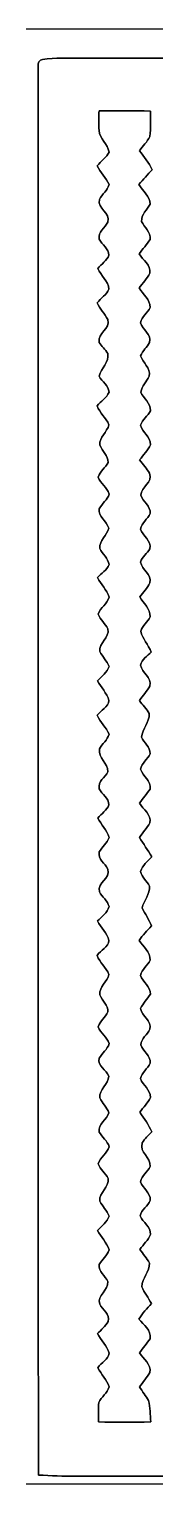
# Model space of a CAD drawing. Header units: centimetres. Extents: x -16.8 to 16.8, y -16.7 to 16.7.
# Drawn here: x -12.74 to -9.97, y -16.67 to 16.67 of the extents above; entities that cross this region are included whole.
import ezdxf

# ---------------------------------------------------------------- set-up
doc = ezdxf.new("R2010")
doc.units = ezdxf.units.CM
doc.header["$MEASUREMENT"] = 0
doc.layers.add('Layer 1', color=7, linetype='Continuous')

msp = doc.modelspace()

# ---------------------------------------------------------------- linework, layer by layer
at = {"layer": 'Layer 1', "color": 7}
for points, knots in [([(-16.77458, 16.66875), (-16.77458, 16.66875), (16.77458, 16.66875), (16.77458, 16.66875), (16.77458, 16.66875), (16.77458, 16.66875), (16.77458, -16.66875), (16.77458, -16.66875), (16.77458, -16.66875), (16.77458, -16.66875), (-16.77458, -16.66875), (-16.77458, -16.66875), (-16.77458, -16.66875), (-16.77458, -16.66875), (-16.77458, 16.66875), (-16.77458, 16.66875), (-16.77458, 16.66875), (-16.77458, 16.66875), (-16.77458, 16.66875), (-16.77458, 16.66875)], [0, 0, 0, 0, 0.16666667, 0.16666667, 0.16666667, 0.16666667, 0.33333333, 0.33333333, 0.33333333, 0.33333333, 0.5, 0.5, 0.5, 0.5, 0.66666667, 0.66666667, 0.66666667, 0.66666667, 1, 1, 1, 1]), ([(-12.5536, 15.97307), (-12.62556, 15.95861), (-12.65696, 15.89334), (-12.64779, 15.82455), (-12.64779, 15.82455), (-12.64497, 5.06166), (-12.64955, -5.70159), (-12.64567, -16.46484), (-12.64567, -16.46484), (-12.071, -16.50718), (-11.49421, -16.48989), (-10.91847, -16.49307), (-10.91847, -16.49307), (-3.08928, -16.48389), (4.73992, -16.50788), (12.56912, -16.48107), (12.56912, -16.48107), (12.58641, -9.31192), (12.57159, -2.14242), (12.57653, 5.02708), (12.57653, 5.02708), (12.56912, 8.68116), (12.59134, 12.33558), (12.56524, 15.9893), (12.56524, 15.9893), (4.49051, 16.01294), (-3.58458, 15.98789), (-11.65931, 16.002), (-11.65931, 16.002), (-11.95705, 15.99812), (-12.25832, 16.01611), (-12.5536, 15.97307)], [0, 0, 0, 0, 0.11111111, 0.11111111, 0.11111111, 0.11111111, 0.22222222, 0.22222222, 0.22222222, 0.22222222, 0.33333333, 0.33333333, 0.33333333, 0.33333333, 0.44444444, 0.44444444, 0.44444444, 0.44444444, 0.55555556, 0.55555556, 0.55555556, 0.55555556, 0.66666667, 0.66666667, 0.66666667, 0.66666667, 0.77777778, 0.77777778, 0.77777778, 0.77777778, 1, 1, 1, 1]), ([(-11.25326, 14.79832), (-10.86097, 14.80009), (-10.46868, 14.80114), (-10.07604, 14.79056), (-10.07604, 14.79056), (-10.07851, 14.59653), (-10.06475, 14.40074), (-10.08909, 14.20777), (-10.08909, 14.20777), (-10.14836, 14.08677), (-10.24925, 13.99187), (-10.32581, 13.88251), (-10.32581, 13.88251), (-10.2235, 13.74246), (-10.11167, 13.60734), (-10.0397, 13.44718), (-10.0397, 13.44718), (-10.14166, 13.33571), (-10.24361, 13.22458), (-10.33851, 13.10711), (-10.33851, 13.10711), (-10.25666, 12.95435), (-10.07886, 12.84817), (-10.08521, 12.65731), (-10.08521, 12.65731), (-10.14695, 12.52255), (-10.28841, 12.4273), (-10.27994, 12.2622), (-10.27994, 12.2622), (-10.22138, 12.11827), (-10.05452, 12.02443), (-10.08451, 11.84734), (-10.08451, 11.84734), (-10.16318, 11.73445), (-10.25208, 11.62861), (-10.33392, 11.51784), (-10.33392, 11.51784), (-10.24361, 11.37461), (-10.06475, 11.26631), (-10.08733, 11.0744), (-10.08733, 11.0744), (-10.16106, 10.95622), (-10.2489, 10.84756), (-10.33286, 10.73679), (-10.33286, 10.73679), (-10.25031, 10.58651), (-10.08063, 10.47962), (-10.08133, 10.29194), (-10.08133, 10.29194), (-10.14166, 10.1667), (-10.27465, 10.08098), (-10.30146, 9.93916), (-10.30146, 9.93916), (-10.25631, 9.77477), (-10.04676, 9.68304), (-10.09579, 9.49007), (-10.09579, 9.49007), (-10.15824, 9.38389), (-10.24855, 9.29464), (-10.30005, 9.1821), (-10.30005, 9.1821), (-10.25137, 9.01806), (-10.06722, 8.90517), (-10.10356, 8.71714), (-10.10356, 8.71714), (-10.16282, 8.59367), (-10.26936, 8.4896), (-10.29758, 8.35237), (-10.29758, 8.35237), (-10.23973, 8.1982), (-10.06722, 8.10507), (-10.07392, 7.92304), (-10.07392, 7.92304), (-10.13848, 7.80591), (-10.25948, 7.72548), (-10.30182, 7.59531), (-10.30182, 7.59531), (-10.27148, 7.42139), (-10.06863, 7.3346), (-10.07322, 7.14446), (-10.07322, 7.14446), (-10.13143, 7.01252), (-10.24149, 6.91268), (-10.32298, 6.79591), (-10.32298, 6.79591), (-10.25066, 6.69114), (-10.15753, 6.60118), (-10.0965, 6.48899), (-10.0965, 6.48899), (-10.01959, 6.27733), (-10.28277, 6.18137), (-10.29829, 5.98946), (-10.29829, 5.98946), (-10.24326, 5.83671), (-10.06757, 5.74604), (-10.08168, 5.56472), (-10.08168, 5.56472), (-10.14201, 5.43948), (-10.2743, 5.3534), (-10.30217, 5.21194), (-10.30217, 5.21194), (-10.25208, 5.04649), (-10.04746, 4.95512), (-10.08698, 4.75862), (-10.08698, 4.75862), (-10.15259, 4.65314), (-10.26372, 4.57694), (-10.30358, 4.45523), (-10.30358, 4.45523), (-10.26866, 4.27637), (-10.04746, 4.18218), (-10.08592, 3.97898), (-10.08592, 3.97898), (-10.14659, 3.85974), (-10.24467, 3.7652), (-10.32193, 3.65725), (-10.32193, 3.65725), (-10.2362, 3.50802), (-10.07604, 3.39055), (-10.08168, 3.20181), (-10.08168, 3.20181), (-10.13989, 3.08151), (-10.25913, 2.99896), (-10.29829, 2.86844), (-10.29829, 2.86844), (-10.25807, 2.69522), (-10.12261, 2.55834), (-10.05628, 2.39395), (-10.05628, 2.39395), (-10.14977, 2.30576), (-10.27395, 2.22673), (-10.30252, 2.09233), (-10.30252, 2.09233), (-10.27183, 1.9117), (-10.04535, 1.81928), (-10.08592, 1.61502), (-10.08592, 1.61502), (-10.14906, 1.49296), (-10.25031, 1.39559), (-10.33004, 1.28411), (-10.33004, 1.28411), (-10.25525, 1.18251), (-10.1667, 1.09079), (-10.10214, 0.98178), (-10.10214, 0.98178), (-10.09474, 0.78317), (-10.26478, 0.63959), (-10.27959, 0.44415), (-10.27959, 0.44415), (-10.22315, 0.30939), (-10.07674, 0.22296), (-10.08133, 0.06103), (-10.08133, 0.06103), (-10.14236, -0.0635), (-10.2743, -0.14958), (-10.30146, -0.29139), (-10.30146, -0.29139), (-10.25172, -0.4572), (-10.0517, -0.55139), (-10.08486, -0.74683), (-10.08486, -0.74683), (-10.16141, -0.85725), (-10.24819, -0.96132), (-10.32828, -1.06998), (-10.32828, -1.06998), (-10.23549, -1.2125), (-10.05664, -1.32715), (-10.08768, -1.52012), (-10.08768, -1.52012), (-10.16035, -1.63583), (-10.24643, -1.74272), (-10.32828, -1.85279), (-10.32828, -1.85279), (-10.23514, -2.00166), (-10.13636, -2.1463), (-10.04605, -2.29764), (-10.04605, -2.29764), (-10.13813, -2.40312), (-10.26372, -2.49379), (-10.30217, -2.63525), (-10.30217, -2.63525), (-10.27677, -2.76754), (-10.15788, -2.85186), (-10.09897, -2.96792), (-10.09897, -2.96792), (-10.07957, -3.15489), (-10.22526, -3.29706), (-10.26689, -3.46992), (-10.26689, -3.46992), (-10.19916, -3.61033), (-10.10708, -3.73839), (-10.04923, -3.88408), (-10.04923, -3.88408), (-10.15294, -3.98674), (-10.24961, -4.09575), (-10.33674, -4.21287), (-10.33674, -4.21287), (-10.24749, -4.3621), (-10.07075, -4.47181), (-10.08168, -4.66549), (-10.08168, -4.66549), (-10.14166, -4.79143), (-10.2743, -4.8768), (-10.30217, -5.01862), (-10.30217, -5.01862), (-10.25172, -5.17631), (-10.07428, -5.2645), (-10.07745, -5.44513), (-10.07745, -5.44513), (-10.14201, -5.56189), (-10.24643, -5.65432), (-10.30217, -5.77709), (-10.30217, -5.77709), (-10.26866, -5.95454), (-10.04711, -6.04767), (-10.08944, -6.24911), (-10.08944, -6.24911), (-10.15048, -6.37187), (-10.27889, -6.46218), (-10.29829, -6.60471), (-10.29829, -6.60471), (-10.24326, -6.75746), (-10.06757, -6.84812), (-10.08168, -7.02945), (-10.08168, -7.02945), (-10.14201, -7.15469), (-10.2743, -7.24076), (-10.30182, -7.38223), (-10.30182, -7.38223), (-10.25172, -7.54098), (-10.07251, -7.62917), (-10.07604, -7.81156), (-10.07604, -7.81156), (-10.13601, -7.93821), (-10.23867, -8.03804), (-10.31663, -8.1534), (-10.31663, -8.1534), (-10.21927, -8.29874), (-10.11308, -8.44021), (-10.04394, -8.60284), (-10.04394, -8.60284), (-10.12155, -8.68257), (-10.2108, -8.75559), (-10.26231, -8.85649), (-10.26231, -8.85649), (-10.33498, -9.07486), (-10.06404, -9.18175), (-10.08098, -9.39271), (-10.08098, -9.39271), (-10.14236, -9.51794), (-10.27395, -9.60437), (-10.30217, -9.74584), (-10.30217, -9.74584), (-10.25349, -9.90424), (-10.06969, -9.99031), (-10.07992, -10.17341), (-10.07992, -10.17341), (-10.13495, -10.30464), (-10.27959, -10.38331), (-10.31134, -10.5283), (-10.31134, -10.5283), (-10.25031, -10.68282), (-10.06687, -10.76713), (-10.07392, -10.95269), (-10.07392, -10.95269), (-10.12931, -11.08251), (-10.23691, -11.17988), (-10.31593, -11.29489), (-10.31593, -11.29489), (-10.24396, -11.39966), (-10.15965, -11.49703), (-10.09968, -11.60992), (-10.09968, -11.60992), (-10.09509, -11.80888), (-10.26548, -11.95317), (-10.27642, -12.15037), (-10.27642, -12.15037), (-10.21503, -12.28513), (-10.12366, -12.40367), (-10.05487, -12.53596), (-10.05487, -12.53596), (-10.15788, -12.64673), (-10.25666, -12.76209), (-10.33815, -12.89015), (-10.33815, -12.89015), (-10.24079, -13.03267), (-10.04676, -13.14027), (-10.08521, -13.34064), (-10.08521, -13.34064), (-10.16106, -13.45106), (-10.24819, -13.55549), (-10.32828, -13.66414), (-10.32828, -13.66414), (-10.23549, -13.80666), (-10.05664, -13.92096), (-10.08768, -14.11393), (-10.08768, -14.11393), (-10.16, -14.22964), (-10.24608, -14.33689), (-10.32757, -14.44625), (-10.32757, -14.44625), (-10.25807, -14.55102), (-10.18505, -14.65192), (-10.11767, -14.75952), (-10.11767, -14.75952), (-10.0838, -14.91827), (-10.07533, -15.08337), (-10.07004, -15.24635), (-10.07004, -15.24635), (-10.46974, -15.25799), (-10.86944, -15.26011), (-11.26913, -15.24988), (-11.26913, -15.24988), (-11.26208, -15.10101), (-11.28219, -14.95107), (-11.25749, -14.80502), (-11.25749, -14.80502), (-11.2074, -14.66885), (-11.05888, -14.59089), (-11.02536, -14.4466), (-11.02536, -14.4466), (-11.07511, -14.28221), (-11.20563, -14.15627), (-11.28183, -14.00563), (-11.28183, -14.00563), (-11.20316, -13.89309), (-11.04371, -13.81725), (-11.02572, -13.6712), (-11.02572, -13.6712), (-11.07405, -13.50292), (-11.21198, -13.37592), (-11.28995, -13.22246), (-11.28995, -13.22246), (-11.20422, -13.13427), (-11.10474, -13.0556), (-11.04477, -12.94624), (-11.04477, -12.94624), (-11.00314, -12.77303), (-11.17106, -12.68271), (-11.23915, -12.55077), (-11.23915, -12.55077), (-11.30265, -12.34017), (-11.0363, -12.23504), (-11.04971, -12.03254), (-11.04971, -12.03254), (-11.11109, -11.89672), (-11.27972, -11.81276), (-11.25008, -11.64237), (-11.25008, -11.64237), (-11.18764, -11.52207), (-11.05958, -11.44199), (-11.02466, -11.30688), (-11.02466, -11.30688), (-11.07758, -11.13966), (-11.21057, -11.01161), (-11.28995, -10.85815), (-11.28995, -10.85815), (-11.19364, -10.75725), (-11.06946, -10.66906), (-11.02289, -10.53183), (-11.02289, -10.53183), (-11.07264, -10.40518), (-11.17565, -10.30887), (-11.23774, -10.18928), (-11.23774, -10.18928), (-11.25326, -9.98643), (-11.01866, -9.8739), (-11.04477, -9.66717), (-11.04477, -9.66717), (-11.10968, -9.54722), (-11.23386, -9.46503), (-11.27372, -9.33097), (-11.27372, -9.33097), (-11.22504, -9.17998), (-11.06558, -9.09638), (-11.02219, -8.94292), (-11.02219, -8.94292), (-11.06099, -8.80851), (-11.18623, -8.72702), (-11.24973, -8.60707), (-11.24973, -8.60707), (-11.28501, -8.4141), (-11.07299, -8.32979), (-11.02713, -8.16398), (-11.02713, -8.16398), (-11.07581, -8.03875), (-11.17741, -7.9435), (-11.23738, -7.82496), (-11.23738, -7.82496), (-11.25573, -7.62811), (-11.04018, -7.51558), (-11.02889, -7.32649), (-11.02889, -7.32649), (-11.08781, -7.17726), (-11.29453, -7.10212), (-11.24938, -6.91515), (-11.24938, -6.91515), (-11.18623, -6.7945), (-11.06099, -6.71336), (-11.02219, -6.57931), (-11.02219, -6.57931), (-11.06558, -6.42585), (-11.22468, -6.34224), (-11.27337, -6.1916), (-11.27337, -6.1916), (-11.22821, -6.06107), (-11.11144, -5.97464), (-11.05006, -5.85329), (-11.05006, -5.85329), (-11.04935, -5.69736), (-11.17776, -5.59541), (-11.23386, -5.46135), (-11.23386, -5.46135), (-11.25432, -5.27403), (-11.06699, -5.16361), (-11.02783, -4.99216), (-11.02783, -4.99216), (-11.09204, -4.83306), (-11.23738, -4.72193), (-11.29771, -4.5593), (-11.29771, -4.5593), (-11.21622, -4.44394), (-11.04194, -4.3688), (-11.02607, -4.21675), (-11.02607, -4.21675), (-11.07334, -4.04848), (-11.21198, -3.92218), (-11.28924, -3.76873), (-11.28924, -3.76873), (-11.19223, -3.66924), (-11.05888, -3.58281), (-11.02536, -3.43994), (-11.02536, -3.43994), (-11.05676, -3.30376), (-11.18235, -3.22051), (-11.24585, -3.10127), (-11.24585, -3.10127), (-11.30441, -2.88149), (-10.97986, -2.80211), (-11.05253, -2.57986), (-11.05253, -2.57986), (-11.11462, -2.44475), (-11.28501, -2.35973), (-11.24973, -2.18793), (-11.24973, -2.18793), (-11.18835, -2.06763), (-11.05853, -1.9879), (-11.02536, -1.85244), (-11.02536, -1.85244), (-11.07546, -1.68804), (-11.20563, -1.56245), (-11.28183, -1.41146), (-11.28183, -1.41146), (-11.19999, -1.30845), (-11.07722, -1.2319), (-11.02607, -1.10702), (-11.02607, -1.10702), (-11.02889, -0.9525), (-11.18764, -0.86924), (-11.25008, -0.74013), (-11.25008, -0.74013), (-11.28501, -0.56797), (-11.11532, -0.48225), (-11.05041, -0.34854), (-11.05041, -0.34854), (-11.04935, -0.14887), (-11.27407, -0.03316), (-11.24656, 0.17286), (-11.24656, 0.17286), (-11.182, 0.29104), (-11.05994, 0.37536), (-11.02572, 0.51012), (-11.02572, 0.51012), (-11.08639, 0.67169), (-11.2328, 0.78281), (-11.297, 0.94403), (-11.297, 0.94403), (-11.21551, 1.05904), (-11.04265, 1.13453), (-11.02607, 1.28658), (-11.02607, 1.28658), (-11.07369, 1.45521), (-11.21269, 1.5815), (-11.2903, 1.73567), (-11.2903, 1.73567), (-11.19364, 1.83656), (-11.06946, 1.92476), (-11.02289, 2.06234), (-11.02289, 2.06234), (-11.07264, 2.18899), (-11.17565, 2.28529), (-11.23774, 2.40489), (-11.23774, 2.40489), (-11.25679, 2.60703), (-11.01372, 2.7178), (-11.05041, 2.92488), (-11.05041, 2.92488), (-11.11074, 3.04694), (-11.22821, 3.13337), (-11.27337, 3.26355), (-11.27337, 3.26355), (-11.22574, 3.41418), (-11.06417, 3.49709), (-11.02431, 3.6509), (-11.02431, 3.6509), (-11.07793, 3.81847), (-11.21163, 3.94688), (-11.29136, 4.10069), (-11.29136, 4.10069), (-11.19787, 4.19417), (-11.08075, 4.27249), (-11.02536, 4.39632), (-11.02536, 4.39632), (-11.04441, 4.54307), (-11.17706, 4.63973), (-11.23774, 4.76885), (-11.23774, 4.76885), (-11.25149, 4.95406), (-11.06946, 5.06448), (-11.03171, 5.23487), (-11.03171, 5.23487), (-11.08146, 5.3975), (-11.28078, 5.48887), (-11.25044, 5.67902), (-11.25044, 5.67902), (-11.18623, 5.79896), (-11.06099, 5.88045), (-11.02219, 6.01486), (-11.02219, 6.01486), (-11.06558, 6.16832), (-11.22504, 6.25228), (-11.27372, 6.40292), (-11.27372, 6.40292), (-11.23386, 6.53697), (-11.11038, 6.61987), (-11.04371, 6.73876), (-11.04371, 6.73876), (-11.05429, 6.89292), (-11.176, 6.99805), (-11.2335, 7.13281), (-11.2335, 7.13281), (-11.25502, 7.32014), (-11.06699, 7.43056), (-11.02783, 7.60201), (-11.02783, 7.60201), (-11.09204, 7.76111), (-11.23738, 7.87224), (-11.29771, 8.03522), (-11.29771, 8.03522), (-11.21093, 8.1407), (-11.07934, 8.21725), (-11.02536, 8.34707), (-11.02536, 8.34707), (-11.0296, 8.50194), (-11.18658, 8.58732), (-11.25361, 8.71432), (-11.25361, 8.71432), (-11.20775, 8.89706), (-11.0169, 9.03252), (-11.05323, 9.23502), (-11.05323, 9.23502), (-11.11003, 9.32709), (-11.19928, 9.39482), (-11.25114, 9.49043), (-11.25114, 9.49043), (-11.30265, 9.71127), (-10.97915, 9.7917), (-11.05535, 10.01395), (-11.05535, 10.01395), (-11.12732, 10.14765), (-11.23844, 10.25701), (-11.29665, 10.39918), (-11.29665, 10.39918), (-11.21093, 10.50466), (-11.07828, 10.58016), (-11.02678, 10.71033), (-11.02678, 10.71033), (-11.04194, 10.89307), (-11.21128, 11.02078), (-11.28219, 11.1827), (-11.28219, 11.1827), (-11.19999, 11.28536), (-11.07722, 11.36227), (-11.02607, 11.48715), (-11.02607, 11.48715), (-11.02889, 11.64131), (-11.18764, 11.72492), (-11.25008, 11.85404), (-11.25008, 11.85404), (-11.28501, 12.02584), (-11.11462, 12.11086), (-11.05253, 12.24597), (-11.05253, 12.24597), (-10.97986, 12.46822), (-11.30441, 12.5476), (-11.2455, 12.76738), (-11.2455, 12.76738), (-11.182, 12.88591), (-11.05994, 12.96987), (-11.02572, 13.10428), (-11.02572, 13.10428), (-11.08639, 13.26586), (-11.2328, 13.37698), (-11.297, 13.5382), (-11.297, 13.5382), (-11.20916, 13.64297), (-11.08251, 13.72235), (-11.02431, 13.8497), (-11.02431, 13.8497), (-11.05076, 14.03562), (-11.24091, 14.15097), (-11.25467, 14.34324), (-11.25467, 14.34324), (-11.2649, 14.49493), (-11.2589, 14.64663), (-11.25326, 14.79832)], [0, 0, 0, 0, 0.00645161, 0.00645161, 0.00645161, 0.00645161, 0.01290323, 0.01290323, 0.01290323, 0.01290323, 0.01935484, 0.01935484, 0.01935484, 0.01935484, 0.02580645, 0.02580645, 0.02580645, 0.02580645, 0.03225806, 0.03225806, 0.03225806, 0.03225806, 0.03870968, 0.03870968, 0.03870968, 0.03870968, 0.04516129, 0.04516129, 0.04516129, 0.04516129, 0.0516129, 0.0516129, 0.0516129, 0.0516129, 0.05806452, 0.05806452, 0.05806452, 0.05806452, 0.06451613, 0.06451613, 0.06451613, 0.06451613, 0.07096774, 0.07096774, 0.07096774, 0.07096774, 0.07741935, 0.07741935, 0.07741935, 0.07741935, 0.08387097, 0.08387097, 0.08387097, 0.08387097, 0.09032258, 0.09032258, 0.09032258, 0.09032258, 0.09677419, 0.09677419, 0.09677419, 0.09677419, 0.10322581, 0.10322581, 0.10322581, 0.10322581, 0.10967742, 0.10967742, 0.10967742, 0.10967742, 0.11612903, 0.11612903, 0.11612903, 0.11612903, 0.12258065, 0.12258065, 0.12258065, 0.12258065, 0.12903226, 0.12903226, 0.12903226, 0.12903226, 0.13548387, 0.13548387, 0.13548387, 0.13548387, 0.14193548, 0.14193548, 0.14193548, 0.14193548, 0.1483871, 0.1483871, 0.1483871, 0.1483871, 0.15483871, 0.15483871, 0.15483871, 0.15483871, 0.16129032, 0.16129032, 0.16129032, 0.16129032, 0.16774194, 0.16774194, 0.16774194, 0.16774194, 0.17419355, 0.17419355, 0.17419355, 0.17419355, 0.18064516, 0.18064516, 0.18064516, 0.18064516, 0.18709677, 0.18709677, 0.18709677, 0.18709677, 0.19354839, 0.19354839, 0.19354839, 0.19354839, 0.2, 0.2, 0.2, 0.2, 0.20645161, 0.20645161, 0.20645161, 0.20645161, 0.21290323, 0.21290323, 0.21290323, 0.21290323, 0.21935484, 0.21935484, 0.21935484, 0.21935484, 0.22580645, 0.22580645, 0.22580645, 0.22580645, 0.23225806, 0.23225806, 0.23225806, 0.23225806, 0.23870968, 0.23870968, 0.23870968, 0.23870968, 0.24516129, 0.24516129, 0.24516129, 0.24516129, 0.2516129, 0.2516129, 0.2516129, 0.2516129, 0.25806452, 0.25806452, 0.25806452, 0.25806452, 0.26451613, 0.26451613, 0.26451613, 0.26451613, 0.27096774, 0.27096774, 0.27096774, 0.27096774, 0.27741935, 0.27741935, 0.27741935, 0.27741935, 0.28387097, 0.28387097, 0.28387097, 0.28387097, 0.29032258, 0.29032258, 0.29032258, 0.29032258, 0.29677419, 0.29677419, 0.29677419, 0.29677419, 0.30322581, 0.30322581, 0.30322581, 0.30322581, 0.30967742, 0.30967742, 0.30967742, 0.30967742, 0.31612903, 0.31612903, 0.31612903, 0.31612903, 0.32258065, 0.32258065, 0.32258065, 0.32258065, 0.32903226, 0.32903226, 0.32903226, 0.32903226, 0.33548387, 0.33548387, 0.33548387, 0.33548387, 0.34193548, 0.34193548, 0.34193548, 0.34193548, 0.3483871, 0.3483871, 0.3483871, 0.3483871, 0.35483871, 0.35483871, 0.35483871, 0.35483871, 0.36129032, 0.36129032, 0.36129032, 0.36129032, 0.36774194, 0.36774194, 0.36774194, 0.36774194, 0.37419355, 0.37419355, 0.37419355, 0.37419355, 0.38064516, 0.38064516, 0.38064516, 0.38064516, 0.38709677, 0.38709677, 0.38709677, 0.38709677, 0.39354839, 0.39354839, 0.39354839, 0.39354839, 0.4, 0.4, 0.4, 0.4, 0.40645161, 0.40645161, 0.40645161, 0.40645161, 0.41290323, 0.41290323, 0.41290323, 0.41290323, 0.41935484, 0.41935484, 0.41935484, 0.41935484, 0.42580645, 0.42580645, 0.42580645, 0.42580645, 0.43225806, 0.43225806, 0.43225806, 0.43225806, 0.43870968, 0.43870968, 0.43870968, 0.43870968, 0.44516129, 0.44516129, 0.44516129, 0.44516129, 0.4516129, 0.4516129, 0.4516129, 0.4516129, 0.45806452, 0.45806452, 0.45806452, 0.45806452, 0.46451613, 0.46451613, 0.46451613, 0.46451613, 0.47096774, 0.47096774, 0.47096774, 0.47096774, 0.47741935, 0.47741935, 0.47741935, 0.47741935, 0.48387097, 0.48387097, 0.48387097, 0.48387097, 0.49032258, 0.49032258, 0.49032258, 0.49032258, 0.49677419, 0.49677419, 0.49677419, 0.49677419, 0.50322581, 0.50322581, 0.50322581, 0.50322581, 0.50967742, 0.50967742, 0.50967742, 0.50967742, 0.51612903, 0.51612903, 0.51612903, 0.51612903, 0.52258065, 0.52258065, 0.52258065, 0.52258065, 0.52903226, 0.52903226, 0.52903226, 0.52903226, 0.53548387, 0.53548387, 0.53548387, 0.53548387, 0.54193548, 0.54193548, 0.54193548, 0.54193548, 0.5483871, 0.5483871, 0.5483871, 0.5483871, 0.55483871, 0.55483871, 0.55483871, 0.55483871, 0.56129032, 0.56129032, 0.56129032, 0.56129032, 0.56774194, 0.56774194, 0.56774194, 0.56774194, 0.57419355, 0.57419355, 0.57419355, 0.57419355, 0.58064516, 0.58064516, 0.58064516, 0.58064516, 0.58709677, 0.58709677, 0.58709677, 0.58709677, 0.59354839, 0.59354839, 0.59354839, 0.59354839, 0.6, 0.6, 0.6, 0.6, 0.60645161, 0.60645161, 0.60645161, 0.60645161, 0.61290323, 0.61290323, 0.61290323, 0.61290323, 0.61935484, 0.61935484, 0.61935484, 0.61935484, 0.62580645, 0.62580645, 0.62580645, 0.62580645, 0.63225806, 0.63225806, 0.63225806, 0.63225806, 0.63870968, 0.63870968, 0.63870968, 0.63870968, 0.64516129, 0.64516129, 0.64516129, 0.64516129, 0.6516129, 0.6516129, 0.6516129, 0.6516129, 0.65806452, 0.65806452, 0.65806452, 0.65806452, 0.66451613, 0.66451613, 0.66451613, 0.66451613, 0.67096774, 0.67096774, 0.67096774, 0.67096774, 0.67741935, 0.67741935, 0.67741935, 0.67741935, 0.68387097, 0.68387097, 0.68387097, 0.68387097, 0.69032258, 0.69032258, 0.69032258, 0.69032258, 0.69677419, 0.69677419, 0.69677419, 0.69677419, 0.70322581, 0.70322581, 0.70322581, 0.70322581, 0.70967742, 0.70967742, 0.70967742, 0.70967742, 0.71612903, 0.71612903, 0.71612903, 0.71612903, 0.72258065, 0.72258065, 0.72258065, 0.72258065, 0.72903226, 0.72903226, 0.72903226, 0.72903226, 0.73548387, 0.73548387, 0.73548387, 0.73548387, 0.74193548, 0.74193548, 0.74193548, 0.74193548, 0.7483871, 0.7483871, 0.7483871, 0.7483871, 0.75483871, 0.75483871, 0.75483871, 0.75483871, 0.76129032, 0.76129032, 0.76129032, 0.76129032, 0.76774194, 0.76774194, 0.76774194, 0.76774194, 0.77419355, 0.77419355, 0.77419355, 0.77419355, 0.78064516, 0.78064516, 0.78064516, 0.78064516, 0.78709677, 0.78709677, 0.78709677, 0.78709677, 0.79354839, 0.79354839, 0.79354839, 0.79354839, 0.8, 0.8, 0.8, 0.8, 0.80645161, 0.80645161, 0.80645161, 0.80645161, 0.81290323, 0.81290323, 0.81290323, 0.81290323, 0.81935484, 0.81935484, 0.81935484, 0.81935484, 0.82580645, 0.82580645, 0.82580645, 0.82580645, 0.83225806, 0.83225806, 0.83225806, 0.83225806, 0.83870968, 0.83870968, 0.83870968, 0.83870968, 0.84516129, 0.84516129, 0.84516129, 0.84516129, 0.8516129, 0.8516129, 0.8516129, 0.8516129, 0.85806452, 0.85806452, 0.85806452, 0.85806452, 0.86451613, 0.86451613, 0.86451613, 0.86451613, 0.87096774, 0.87096774, 0.87096774, 0.87096774, 0.87741935, 0.87741935, 0.87741935, 0.87741935, 0.88387097, 0.88387097, 0.88387097, 0.88387097, 0.89032258, 0.89032258, 0.89032258, 0.89032258, 0.89677419, 0.89677419, 0.89677419, 0.89677419, 0.90322581, 0.90322581, 0.90322581, 0.90322581, 0.90967742, 0.90967742, 0.90967742, 0.90967742, 0.91612903, 0.91612903, 0.91612903, 0.91612903, 0.92258065, 0.92258065, 0.92258065, 0.92258065, 0.92903226, 0.92903226, 0.92903226, 0.92903226, 0.93548387, 0.93548387, 0.93548387, 0.93548387, 0.94193548, 0.94193548, 0.94193548, 0.94193548, 0.9483871, 0.9483871, 0.9483871, 0.9483871, 0.95483871, 0.95483871, 0.95483871, 0.95483871, 0.96129032, 0.96129032, 0.96129032, 0.96129032, 0.96774194, 0.96774194, 0.96774194, 0.96774194, 0.97419355, 0.97419355, 0.97419355, 0.97419355, 0.98064516, 0.98064516, 0.98064516, 0.98064516, 0.98709677, 0.98709677, 0.98709677, 0.98709677, 1, 1, 1, 1])]:
    msp.add_open_spline(points, degree=3, knots=knots, dxfattribs=at)
at = {"layer": 'Layer 1', "color": 252}
for points, knots in [([(-12.5536, 15.97307), (-12.25832, 16.01611), (-11.95705, 15.99812), (-11.65931, 16.002), (-11.65931, 16.002), (-3.58458, 15.98789), (4.49051, 16.01294), (12.56524, 15.9893), (12.56524, 15.9893), (12.59134, 12.33558), (12.56912, 8.68116), (12.57653, 5.02708), (12.57653, 5.02708), (12.57159, -2.14242), (12.58641, -9.31192), (12.56912, -16.48107), (12.56912, -16.48107), (4.73992, -16.50788), (-3.08928, -16.48389), (-10.91847, -16.49307), (-10.91847, -16.49307), (-11.49421, -16.48989), (-12.071, -16.50718), (-12.64567, -16.46484), (-12.64567, -16.46484), (-12.64955, -5.70159), (-12.64497, 5.06166), (-12.64779, 15.82455), (-12.64779, 15.82455), (-12.65696, 15.89334), (-12.62556, 15.95861), (-12.5536, 15.97307), (-12.5536, 15.97307), (-12.5536, 15.97307), (-12.5536, 15.97307), (-12.5536, 15.97307)], [0, 0, 0, 0, 0.1, 0.1, 0.1, 0.1, 0.2, 0.2, 0.2, 0.2, 0.3, 0.3, 0.3, 0.3, 0.4, 0.4, 0.4, 0.4, 0.5, 0.5, 0.5, 0.5, 0.6, 0.6, 0.6, 0.6, 0.7, 0.7, 0.7, 0.7, 0.8, 0.8, 0.8, 0.8, 1, 1, 1, 1]), ([(-11.25326, 14.79832), (-11.2589, 14.64663), (-11.2649, 14.49493), (-11.25467, 14.34324), (-11.25467, 14.34324), (-11.24091, 14.15097), (-11.05076, 14.03562), (-11.02431, 13.8497), (-11.02431, 13.8497), (-11.08251, 13.72235), (-11.20916, 13.64297), (-11.297, 13.5382), (-11.297, 13.5382), (-11.2328, 13.37698), (-11.08639, 13.26586), (-11.02572, 13.10428), (-11.02572, 13.10428), (-11.05994, 12.96987), (-11.182, 12.88591), (-11.2455, 12.76738), (-11.2455, 12.76738), (-11.30441, 12.5476), (-10.97986, 12.46822), (-11.05253, 12.24597), (-11.05253, 12.24597), (-11.11462, 12.11086), (-11.28501, 12.02584), (-11.25008, 11.85404), (-11.25008, 11.85404), (-11.18764, 11.72492), (-11.02889, 11.64131), (-11.02607, 11.48715), (-11.02607, 11.48715), (-11.07722, 11.36227), (-11.19999, 11.28536), (-11.28219, 11.1827), (-11.28219, 11.1827), (-11.21128, 11.02078), (-11.04194, 10.89307), (-11.02678, 10.71033), (-11.02678, 10.71033), (-11.07828, 10.58016), (-11.21093, 10.50466), (-11.29665, 10.39918), (-11.29665, 10.39918), (-11.23844, 10.25701), (-11.12732, 10.14765), (-11.05535, 10.01395), (-11.05535, 10.01395), (-10.97915, 9.7917), (-11.30265, 9.71127), (-11.25114, 9.49043), (-11.25114, 9.49043), (-11.19928, 9.39482), (-11.11003, 9.32709), (-11.05323, 9.23502), (-11.05323, 9.23502), (-11.0169, 9.03252), (-11.20775, 8.89706), (-11.25361, 8.71432), (-11.25361, 8.71432), (-11.18658, 8.58732), (-11.0296, 8.50194), (-11.02536, 8.34707), (-11.02536, 8.34707), (-11.07934, 8.21725), (-11.21093, 8.1407), (-11.29771, 8.03522), (-11.29771, 8.03522), (-11.23738, 7.87224), (-11.09204, 7.76111), (-11.02783, 7.60201), (-11.02783, 7.60201), (-11.06699, 7.43056), (-11.25502, 7.32014), (-11.2335, 7.13281), (-11.2335, 7.13281), (-11.176, 6.99805), (-11.05429, 6.89292), (-11.04371, 6.73876), (-11.04371, 6.73876), (-11.11038, 6.61987), (-11.23386, 6.53697), (-11.27372, 6.40292), (-11.27372, 6.40292), (-11.22504, 6.25228), (-11.06558, 6.16832), (-11.02219, 6.01486), (-11.02219, 6.01486), (-11.06099, 5.88045), (-11.18623, 5.79896), (-11.25044, 5.67902), (-11.25044, 5.67902), (-11.28078, 5.48887), (-11.08146, 5.3975), (-11.03171, 5.23487), (-11.03171, 5.23487), (-11.06946, 5.06448), (-11.25149, 4.95406), (-11.23774, 4.76885), (-11.23774, 4.76885), (-11.17706, 4.63973), (-11.04441, 4.54307), (-11.02536, 4.39632), (-11.02536, 4.39632), (-11.08075, 4.27249), (-11.19787, 4.19417), (-11.29136, 4.10069), (-11.29136, 4.10069), (-11.21163, 3.94688), (-11.07793, 3.81847), (-11.02431, 3.6509), (-11.02431, 3.6509), (-11.06417, 3.49709), (-11.22574, 3.41418), (-11.27337, 3.26355), (-11.27337, 3.26355), (-11.22821, 3.13337), (-11.11074, 3.04694), (-11.05041, 2.92488), (-11.05041, 2.92488), (-11.01372, 2.7178), (-11.25679, 2.60703), (-11.23774, 2.40489), (-11.23774, 2.40489), (-11.17565, 2.28529), (-11.07264, 2.18899), (-11.02289, 2.06234), (-11.02289, 2.06234), (-11.06946, 1.92476), (-11.19364, 1.83656), (-11.2903, 1.73567), (-11.2903, 1.73567), (-11.21269, 1.5815), (-11.07369, 1.45521), (-11.02607, 1.28658), (-11.02607, 1.28658), (-11.04265, 1.13453), (-11.21551, 1.05904), (-11.297, 0.94403), (-11.297, 0.94403), (-11.2328, 0.78281), (-11.08639, 0.67169), (-11.02572, 0.51012), (-11.02572, 0.51012), (-11.05994, 0.37536), (-11.182, 0.29104), (-11.24656, 0.17286), (-11.24656, 0.17286), (-11.27407, -0.03316), (-11.04935, -0.14887), (-11.05041, -0.34854), (-11.05041, -0.34854), (-11.11532, -0.48225), (-11.28501, -0.56797), (-11.25008, -0.74013), (-11.25008, -0.74013), (-11.18764, -0.86924), (-11.02889, -0.9525), (-11.02607, -1.10702), (-11.02607, -1.10702), (-11.07722, -1.2319), (-11.19999, -1.30845), (-11.28183, -1.41146), (-11.28183, -1.41146), (-11.20563, -1.56245), (-11.07546, -1.68804), (-11.02536, -1.85244), (-11.02536, -1.85244), (-11.05853, -1.9879), (-11.18835, -2.06763), (-11.24973, -2.18793), (-11.24973, -2.18793), (-11.28501, -2.35973), (-11.11462, -2.44475), (-11.05253, -2.57986), (-11.05253, -2.57986), (-10.97986, -2.80211), (-11.30441, -2.88149), (-11.24585, -3.10127), (-11.24585, -3.10127), (-11.18235, -3.22051), (-11.05676, -3.30376), (-11.02536, -3.43994), (-11.02536, -3.43994), (-11.05888, -3.58281), (-11.19223, -3.66924), (-11.28924, -3.76873), (-11.28924, -3.76873), (-11.21198, -3.92218), (-11.07334, -4.04848), (-11.02607, -4.21675), (-11.02607, -4.21675), (-11.04194, -4.3688), (-11.21622, -4.44394), (-11.29771, -4.5593), (-11.29771, -4.5593), (-11.23738, -4.72193), (-11.09204, -4.83306), (-11.02783, -4.99216), (-11.02783, -4.99216), (-11.06699, -5.16361), (-11.25432, -5.27403), (-11.23386, -5.46135), (-11.23386, -5.46135), (-11.17776, -5.59541), (-11.04935, -5.69736), (-11.05006, -5.85329), (-11.05006, -5.85329), (-11.11144, -5.97464), (-11.22821, -6.06107), (-11.27337, -6.1916), (-11.27337, -6.1916), (-11.22468, -6.34224), (-11.06558, -6.42585), (-11.02219, -6.57931), (-11.02219, -6.57931), (-11.06099, -6.71336), (-11.18623, -6.7945), (-11.24938, -6.91515), (-11.24938, -6.91515), (-11.29453, -7.10212), (-11.08781, -7.17726), (-11.02889, -7.32649), (-11.02889, -7.32649), (-11.04018, -7.51558), (-11.25573, -7.62811), (-11.23738, -7.82496), (-11.23738, -7.82496), (-11.17741, -7.9435), (-11.07581, -8.03875), (-11.02713, -8.16398), (-11.02713, -8.16398), (-11.07299, -8.32979), (-11.28501, -8.4141), (-11.24973, -8.60707), (-11.24973, -8.60707), (-11.18623, -8.72702), (-11.06099, -8.80851), (-11.02219, -8.94292), (-11.02219, -8.94292), (-11.06558, -9.09638), (-11.22504, -9.17998), (-11.27372, -9.33097), (-11.27372, -9.33097), (-11.23386, -9.46503), (-11.10968, -9.54722), (-11.04477, -9.66717), (-11.04477, -9.66717), (-11.01866, -9.8739), (-11.25326, -9.98643), (-11.23774, -10.18928), (-11.23774, -10.18928), (-11.17565, -10.30887), (-11.07264, -10.40518), (-11.02289, -10.53183), (-11.02289, -10.53183), (-11.06946, -10.66906), (-11.19364, -10.75725), (-11.28995, -10.85815), (-11.28995, -10.85815), (-11.21057, -11.01161), (-11.07758, -11.13966), (-11.02466, -11.30688), (-11.02466, -11.30688), (-11.05958, -11.44199), (-11.18764, -11.52207), (-11.25008, -11.64237), (-11.25008, -11.64237), (-11.27972, -11.81276), (-11.11109, -11.89672), (-11.04971, -12.03254), (-11.04971, -12.03254), (-11.0363, -12.23504), (-11.30265, -12.34017), (-11.23915, -12.55077), (-11.23915, -12.55077), (-11.17106, -12.68271), (-11.00314, -12.77303), (-11.04477, -12.94624), (-11.04477, -12.94624), (-11.10474, -13.0556), (-11.20422, -13.13427), (-11.28995, -13.22246), (-11.28995, -13.22246), (-11.21198, -13.37592), (-11.07405, -13.50292), (-11.02572, -13.6712), (-11.02572, -13.6712), (-11.04371, -13.81725), (-11.20316, -13.89309), (-11.28183, -14.00563), (-11.28183, -14.00563), (-11.20563, -14.15627), (-11.07511, -14.28221), (-11.02536, -14.4466), (-11.02536, -14.4466), (-11.05888, -14.59089), (-11.2074, -14.66885), (-11.25749, -14.80502), (-11.25749, -14.80502), (-11.28219, -14.95107), (-11.26208, -15.10101), (-11.26913, -15.24988), (-11.26913, -15.24988), (-10.86944, -15.26011), (-10.46974, -15.25799), (-10.07004, -15.24635), (-10.07004, -15.24635), (-10.07533, -15.08337), (-10.0838, -14.91827), (-10.11767, -14.75952), (-10.11767, -14.75952), (-10.18505, -14.65192), (-10.25807, -14.55102), (-10.32757, -14.44625), (-10.32757, -14.44625), (-10.24608, -14.33689), (-10.16, -14.22964), (-10.08768, -14.11393), (-10.08768, -14.11393), (-10.05664, -13.92096), (-10.23549, -13.80666), (-10.32828, -13.66414), (-10.32828, -13.66414), (-10.24819, -13.55549), (-10.16106, -13.45106), (-10.08521, -13.34064), (-10.08521, -13.34064), (-10.04676, -13.14027), (-10.24079, -13.03267), (-10.33815, -12.89015), (-10.33815, -12.89015), (-10.25666, -12.76209), (-10.15788, -12.64673), (-10.05487, -12.53596), (-10.05487, -12.53596), (-10.12366, -12.40367), (-10.21503, -12.28513), (-10.27642, -12.15037), (-10.27642, -12.15037), (-10.26548, -11.95317), (-10.09509, -11.80888), (-10.09968, -11.60992), (-10.09968, -11.60992), (-10.15965, -11.49703), (-10.24396, -11.39966), (-10.31593, -11.29489), (-10.31593, -11.29489), (-10.23691, -11.17988), (-10.12931, -11.08251), (-10.07392, -10.95269), (-10.07392, -10.95269), (-10.06687, -10.76713), (-10.25031, -10.68282), (-10.31134, -10.5283), (-10.31134, -10.5283), (-10.27959, -10.38331), (-10.13495, -10.30464), (-10.07992, -10.17341), (-10.07992, -10.17341), (-10.06969, -9.99031), (-10.25349, -9.90424), (-10.30217, -9.74584), (-10.30217, -9.74584), (-10.27395, -9.60437), (-10.14236, -9.51794), (-10.08098, -9.39271), (-10.08098, -9.39271), (-10.06404, -9.18175), (-10.33498, -9.07486), (-10.26231, -8.85649), (-10.26231, -8.85649), (-10.2108, -8.75559), (-10.12155, -8.68257), (-10.04394, -8.60284), (-10.04394, -8.60284), (-10.11308, -8.44021), (-10.21927, -8.29874), (-10.31663, -8.1534), (-10.31663, -8.1534), (-10.23867, -8.03804), (-10.13601, -7.93821), (-10.07604, -7.81156), (-10.07604, -7.81156), (-10.07251, -7.62917), (-10.25172, -7.54098), (-10.30182, -7.38223), (-10.30182, -7.38223), (-10.2743, -7.24076), (-10.14201, -7.15469), (-10.08168, -7.02945), (-10.08168, -7.02945), (-10.06757, -6.84812), (-10.24326, -6.75746), (-10.29829, -6.60471), (-10.29829, -6.60471), (-10.27889, -6.46218), (-10.15048, -6.37187), (-10.08944, -6.24911), (-10.08944, -6.24911), (-10.04711, -6.04767), (-10.26866, -5.95454), (-10.30217, -5.77709), (-10.30217, -5.77709), (-10.24643, -5.65432), (-10.14201, -5.56189), (-10.07745, -5.44513), (-10.07745, -5.44513), (-10.07428, -5.2645), (-10.25172, -5.17631), (-10.30217, -5.01862), (-10.30217, -5.01862), (-10.2743, -4.8768), (-10.14166, -4.79143), (-10.08168, -4.66549), (-10.08168, -4.66549), (-10.07075, -4.47181), (-10.24749, -4.3621), (-10.33674, -4.21287), (-10.33674, -4.21287), (-10.24961, -4.09575), (-10.15294, -3.98674), (-10.04923, -3.88408), (-10.04923, -3.88408), (-10.10708, -3.73839), (-10.19916, -3.61033), (-10.26689, -3.46992), (-10.26689, -3.46992), (-10.22526, -3.29706), (-10.07957, -3.15489), (-10.09897, -2.96792), (-10.09897, -2.96792), (-10.15788, -2.85186), (-10.27677, -2.76754), (-10.30217, -2.63525), (-10.30217, -2.63525), (-10.26372, -2.49379), (-10.13813, -2.40312), (-10.04605, -2.29764), (-10.04605, -2.29764), (-10.13636, -2.1463), (-10.23514, -2.00166), (-10.32828, -1.85279), (-10.32828, -1.85279), (-10.24643, -1.74272), (-10.16035, -1.63583), (-10.08768, -1.52012), (-10.08768, -1.52012), (-10.05664, -1.32715), (-10.23549, -1.2125), (-10.32828, -1.06998), (-10.32828, -1.06998), (-10.24819, -0.96132), (-10.16141, -0.85725), (-10.08486, -0.74683), (-10.08486, -0.74683), (-10.0517, -0.55139), (-10.25172, -0.4572), (-10.30146, -0.29139), (-10.30146, -0.29139), (-10.2743, -0.14958), (-10.14236, -0.0635), (-10.08133, 0.06103), (-10.08133, 0.06103), (-10.07674, 0.22296), (-10.22315, 0.30939), (-10.27959, 0.44415), (-10.27959, 0.44415), (-10.26478, 0.63959), (-10.09474, 0.78317), (-10.10214, 0.98178), (-10.10214, 0.98178), (-10.1667, 1.09079), (-10.25525, 1.18251), (-10.33004, 1.28411), (-10.33004, 1.28411), (-10.25031, 1.39559), (-10.14906, 1.49296), (-10.08592, 1.61502), (-10.08592, 1.61502), (-10.04535, 1.81928), (-10.27183, 1.9117), (-10.30252, 2.09233), (-10.30252, 2.09233), (-10.27395, 2.22673), (-10.14977, 2.30576), (-10.05628, 2.39395), (-10.05628, 2.39395), (-10.12261, 2.55834), (-10.25807, 2.69522), (-10.29829, 2.86844), (-10.29829, 2.86844), (-10.25913, 2.99896), (-10.13989, 3.08151), (-10.08168, 3.20181), (-10.08168, 3.20181), (-10.07604, 3.39055), (-10.2362, 3.50802), (-10.32193, 3.65725), (-10.32193, 3.65725), (-10.24467, 3.7652), (-10.14659, 3.85974), (-10.08592, 3.97898), (-10.08592, 3.97898), (-10.04746, 4.18218), (-10.26866, 4.27637), (-10.30358, 4.45523), (-10.30358, 4.45523), (-10.26372, 4.57694), (-10.15259, 4.65314), (-10.08698, 4.75862), (-10.08698, 4.75862), (-10.04746, 4.95512), (-10.25208, 5.04649), (-10.30217, 5.21194), (-10.30217, 5.21194), (-10.2743, 5.3534), (-10.14201, 5.43948), (-10.08168, 5.56472), (-10.08168, 5.56472), (-10.06757, 5.74604), (-10.24326, 5.83671), (-10.29829, 5.98946), (-10.29829, 5.98946), (-10.28277, 6.18137), (-10.01959, 6.27733), (-10.0965, 6.48899), (-10.0965, 6.48899), (-10.15753, 6.60118), (-10.25066, 6.69114), (-10.32298, 6.79591), (-10.32298, 6.79591), (-10.24149, 6.91268), (-10.13143, 7.01252), (-10.07322, 7.14446), (-10.07322, 7.14446), (-10.06863, 7.3346), (-10.27148, 7.42139), (-10.30182, 7.59531), (-10.30182, 7.59531), (-10.25948, 7.72548), (-10.13848, 7.80591), (-10.07392, 7.92304), (-10.07392, 7.92304), (-10.06722, 8.10507), (-10.23973, 8.1982), (-10.29758, 8.35237), (-10.29758, 8.35237), (-10.26936, 8.4896), (-10.16282, 8.59367), (-10.10356, 8.71714), (-10.10356, 8.71714), (-10.06722, 8.90517), (-10.25137, 9.01806), (-10.30005, 9.1821), (-10.30005, 9.1821), (-10.24855, 9.29464), (-10.15824, 9.38389), (-10.09579, 9.49007), (-10.09579, 9.49007), (-10.04676, 9.68304), (-10.25631, 9.77477), (-10.30146, 9.93916), (-10.30146, 9.93916), (-10.27465, 10.08098), (-10.14166, 10.1667), (-10.08133, 10.29194), (-10.08133, 10.29194), (-10.08063, 10.47962), (-10.25031, 10.58651), (-10.33286, 10.73679), (-10.33286, 10.73679), (-10.2489, 10.84756), (-10.16106, 10.95622), (-10.08733, 11.0744), (-10.08733, 11.0744), (-10.06475, 11.26631), (-10.24361, 11.37461), (-10.33392, 11.51784), (-10.33392, 11.51784), (-10.25208, 11.62861), (-10.16318, 11.73445), (-10.08451, 11.84734), (-10.08451, 11.84734), (-10.05452, 12.02443), (-10.22138, 12.11827), (-10.27994, 12.2622), (-10.27994, 12.2622), (-10.28841, 12.4273), (-10.14695, 12.52255), (-10.08521, 12.65731), (-10.08521, 12.65731), (-10.07886, 12.84817), (-10.25666, 12.95435), (-10.33851, 13.10711), (-10.33851, 13.10711), (-10.24361, 13.22458), (-10.14166, 13.33571), (-10.0397, 13.44718), (-10.0397, 13.44718), (-10.11167, 13.60734), (-10.2235, 13.74246), (-10.32581, 13.88251), (-10.32581, 13.88251), (-10.24925, 13.99187), (-10.14836, 14.08677), (-10.08909, 14.20777), (-10.08909, 14.20777), (-10.06475, 14.40074), (-10.07851, 14.59653), (-10.07604, 14.79056), (-10.07604, 14.79056), (-10.46868, 14.80114), (-10.86097, 14.80009), (-11.25326, 14.79832), (-11.25326, 14.79832), (-11.25326, 14.79832), (-11.25326, 14.79832), (-11.25326, 14.79832)], [0, 0, 0, 0, 0.00641026, 0.00641026, 0.00641026, 0.00641026, 0.01282051, 0.01282051, 0.01282051, 0.01282051, 0.01923077, 0.01923077, 0.01923077, 0.01923077, 0.02564103, 0.02564103, 0.02564103, 0.02564103, 0.03205128, 0.03205128, 0.03205128, 0.03205128, 0.03846154, 0.03846154, 0.03846154, 0.03846154, 0.04487179, 0.04487179, 0.04487179, 0.04487179, 0.05128205, 0.05128205, 0.05128205, 0.05128205, 0.05769231, 0.05769231, 0.05769231, 0.05769231, 0.06410256, 0.06410256, 0.06410256, 0.06410256, 0.07051282, 0.07051282, 0.07051282, 0.07051282, 0.07692308, 0.07692308, 0.07692308, 0.07692308, 0.08333333, 0.08333333, 0.08333333, 0.08333333, 0.08974359, 0.08974359, 0.08974359, 0.08974359, 0.09615385, 0.09615385, 0.09615385, 0.09615385, 0.1025641, 0.1025641, 0.1025641, 0.1025641, 0.10897436, 0.10897436, 0.10897436, 0.10897436, 0.11538462, 0.11538462, 0.11538462, 0.11538462, 0.12179487, 0.12179487, 0.12179487, 0.12179487, 0.12820513, 0.12820513, 0.12820513, 0.12820513, 0.13461538, 0.13461538, 0.13461538, 0.13461538, 0.14102564, 0.14102564, 0.14102564, 0.14102564, 0.1474359, 0.1474359, 0.1474359, 0.1474359, 0.15384615, 0.15384615, 0.15384615, 0.15384615, 0.16025641, 0.16025641, 0.16025641, 0.16025641, 0.16666667, 0.16666667, 0.16666667, 0.16666667, 0.17307692, 0.17307692, 0.17307692, 0.17307692, 0.17948718, 0.17948718, 0.17948718, 0.17948718, 0.18589744, 0.18589744, 0.18589744, 0.18589744, 0.19230769, 0.19230769, 0.19230769, 0.19230769, 0.19871795, 0.19871795, 0.19871795, 0.19871795, 0.20512821, 0.20512821, 0.20512821, 0.20512821, 0.21153846, 0.21153846, 0.21153846, 0.21153846, 0.21794872, 0.21794872, 0.21794872, 0.21794872, 0.22435897, 0.22435897, 0.22435897, 0.22435897, 0.23076923, 0.23076923, 0.23076923, 0.23076923, 0.23717949, 0.23717949, 0.23717949, 0.23717949, 0.24358974, 0.24358974, 0.24358974, 0.24358974, 0.25, 0.25, 0.25, 0.25, 0.25641026, 0.25641026, 0.25641026, 0.25641026, 0.26282051, 0.26282051, 0.26282051, 0.26282051, 0.26923077, 0.26923077, 0.26923077, 0.26923077, 0.27564103, 0.27564103, 0.27564103, 0.27564103, 0.28205128, 0.28205128, 0.28205128, 0.28205128, 0.28846154, 0.28846154, 0.28846154, 0.28846154, 0.29487179, 0.29487179, 0.29487179, 0.29487179, 0.30128205, 0.30128205, 0.30128205, 0.30128205, 0.30769231, 0.30769231, 0.30769231, 0.30769231, 0.31410256, 0.31410256, 0.31410256, 0.31410256, 0.32051282, 0.32051282, 0.32051282, 0.32051282, 0.32692308, 0.32692308, 0.32692308, 0.32692308, 0.33333333, 0.33333333, 0.33333333, 0.33333333, 0.33974359, 0.33974359, 0.33974359, 0.33974359, 0.34615385, 0.34615385, 0.34615385, 0.34615385, 0.3525641, 0.3525641, 0.3525641, 0.3525641, 0.35897436, 0.35897436, 0.35897436, 0.35897436, 0.36538462, 0.36538462, 0.36538462, 0.36538462, 0.37179487, 0.37179487, 0.37179487, 0.37179487, 0.37820513, 0.37820513, 0.37820513, 0.37820513, 0.38461538, 0.38461538, 0.38461538, 0.38461538, 0.39102564, 0.39102564, 0.39102564, 0.39102564, 0.3974359, 0.3974359, 0.3974359, 0.3974359, 0.40384615, 0.40384615, 0.40384615, 0.40384615, 0.41025641, 0.41025641, 0.41025641, 0.41025641, 0.41666667, 0.41666667, 0.41666667, 0.41666667, 0.42307692, 0.42307692, 0.42307692, 0.42307692, 0.42948718, 0.42948718, 0.42948718, 0.42948718, 0.43589744, 0.43589744, 0.43589744, 0.43589744, 0.44230769, 0.44230769, 0.44230769, 0.44230769, 0.44871795, 0.44871795, 0.44871795, 0.44871795, 0.45512821, 0.45512821, 0.45512821, 0.45512821, 0.46153846, 0.46153846, 0.46153846, 0.46153846, 0.46794872, 0.46794872, 0.46794872, 0.46794872, 0.47435897, 0.47435897, 0.47435897, 0.47435897, 0.48076923, 0.48076923, 0.48076923, 0.48076923, 0.48717949, 0.48717949, 0.48717949, 0.48717949, 0.49358974, 0.49358974, 0.49358974, 0.49358974, 0.5, 0.5, 0.5, 0.5, 0.50641026, 0.50641026, 0.50641026, 0.50641026, 0.51282051, 0.51282051, 0.51282051, 0.51282051, 0.51923077, 0.51923077, 0.51923077, 0.51923077, 0.52564103, 0.52564103, 0.52564103, 0.52564103, 0.53205128, 0.53205128, 0.53205128, 0.53205128, 0.53846154, 0.53846154, 0.53846154, 0.53846154, 0.54487179, 0.54487179, 0.54487179, 0.54487179, 0.55128205, 0.55128205, 0.55128205, 0.55128205, 0.55769231, 0.55769231, 0.55769231, 0.55769231, 0.56410256, 0.56410256, 0.56410256, 0.56410256, 0.57051282, 0.57051282, 0.57051282, 0.57051282, 0.57692308, 0.57692308, 0.57692308, 0.57692308, 0.58333333, 0.58333333, 0.58333333, 0.58333333, 0.58974359, 0.58974359, 0.58974359, 0.58974359, 0.59615385, 0.59615385, 0.59615385, 0.59615385, 0.6025641, 0.6025641, 0.6025641, 0.6025641, 0.60897436, 0.60897436, 0.60897436, 0.60897436, 0.61538462, 0.61538462, 0.61538462, 0.61538462, 0.62179487, 0.62179487, 0.62179487, 0.62179487, 0.62820513, 0.62820513, 0.62820513, 0.62820513, 0.63461538, 0.63461538, 0.63461538, 0.63461538, 0.64102564, 0.64102564, 0.64102564, 0.64102564, 0.6474359, 0.6474359, 0.6474359, 0.6474359, 0.65384615, 0.65384615, 0.65384615, 0.65384615, 0.66025641, 0.66025641, 0.66025641, 0.66025641, 0.66666667, 0.66666667, 0.66666667, 0.66666667, 0.67307692, 0.67307692, 0.67307692, 0.67307692, 0.67948718, 0.67948718, 0.67948718, 0.67948718, 0.68589744, 0.68589744, 0.68589744, 0.68589744, 0.69230769, 0.69230769, 0.69230769, 0.69230769, 0.69871795, 0.69871795, 0.69871795, 0.69871795, 0.70512821, 0.70512821, 0.70512821, 0.70512821, 0.71153846, 0.71153846, 0.71153846, 0.71153846, 0.71794872, 0.71794872, 0.71794872, 0.71794872, 0.72435897, 0.72435897, 0.72435897, 0.72435897, 0.73076923, 0.73076923, 0.73076923, 0.73076923, 0.73717949, 0.73717949, 0.73717949, 0.73717949, 0.74358974, 0.74358974, 0.74358974, 0.74358974, 0.75, 0.75, 0.75, 0.75, 0.75641026, 0.75641026, 0.75641026, 0.75641026, 0.76282051, 0.76282051, 0.76282051, 0.76282051, 0.76923077, 0.76923077, 0.76923077, 0.76923077, 0.77564103, 0.77564103, 0.77564103, 0.77564103, 0.78205128, 0.78205128, 0.78205128, 0.78205128, 0.78846154, 0.78846154, 0.78846154, 0.78846154, 0.79487179, 0.79487179, 0.79487179, 0.79487179, 0.80128205, 0.80128205, 0.80128205, 0.80128205, 0.80769231, 0.80769231, 0.80769231, 0.80769231, 0.81410256, 0.81410256, 0.81410256, 0.81410256, 0.82051282, 0.82051282, 0.82051282, 0.82051282, 0.82692308, 0.82692308, 0.82692308, 0.82692308, 0.83333333, 0.83333333, 0.83333333, 0.83333333, 0.83974359, 0.83974359, 0.83974359, 0.83974359, 0.84615385, 0.84615385, 0.84615385, 0.84615385, 0.8525641, 0.8525641, 0.8525641, 0.8525641, 0.85897436, 0.85897436, 0.85897436, 0.85897436, 0.86538462, 0.86538462, 0.86538462, 0.86538462, 0.87179487, 0.87179487, 0.87179487, 0.87179487, 0.87820513, 0.87820513, 0.87820513, 0.87820513, 0.88461538, 0.88461538, 0.88461538, 0.88461538, 0.89102564, 0.89102564, 0.89102564, 0.89102564, 0.8974359, 0.8974359, 0.8974359, 0.8974359, 0.90384615, 0.90384615, 0.90384615, 0.90384615, 0.91025641, 0.91025641, 0.91025641, 0.91025641, 0.91666667, 0.91666667, 0.91666667, 0.91666667, 0.92307692, 0.92307692, 0.92307692, 0.92307692, 0.92948718, 0.92948718, 0.92948718, 0.92948718, 0.93589744, 0.93589744, 0.93589744, 0.93589744, 0.94230769, 0.94230769, 0.94230769, 0.94230769, 0.94871795, 0.94871795, 0.94871795, 0.94871795, 0.95512821, 0.95512821, 0.95512821, 0.95512821, 0.96153846, 0.96153846, 0.96153846, 0.96153846, 0.96794872, 0.96794872, 0.96794872, 0.96794872, 0.97435897, 0.97435897, 0.97435897, 0.97435897, 0.98076923, 0.98076923, 0.98076923, 0.98076923, 0.98717949, 0.98717949, 0.98717949, 0.98717949, 1, 1, 1, 1])]:
    msp.add_open_spline(points, degree=3, knots=knots, dxfattribs=at)

doc.saveas('drawing.dxf')
